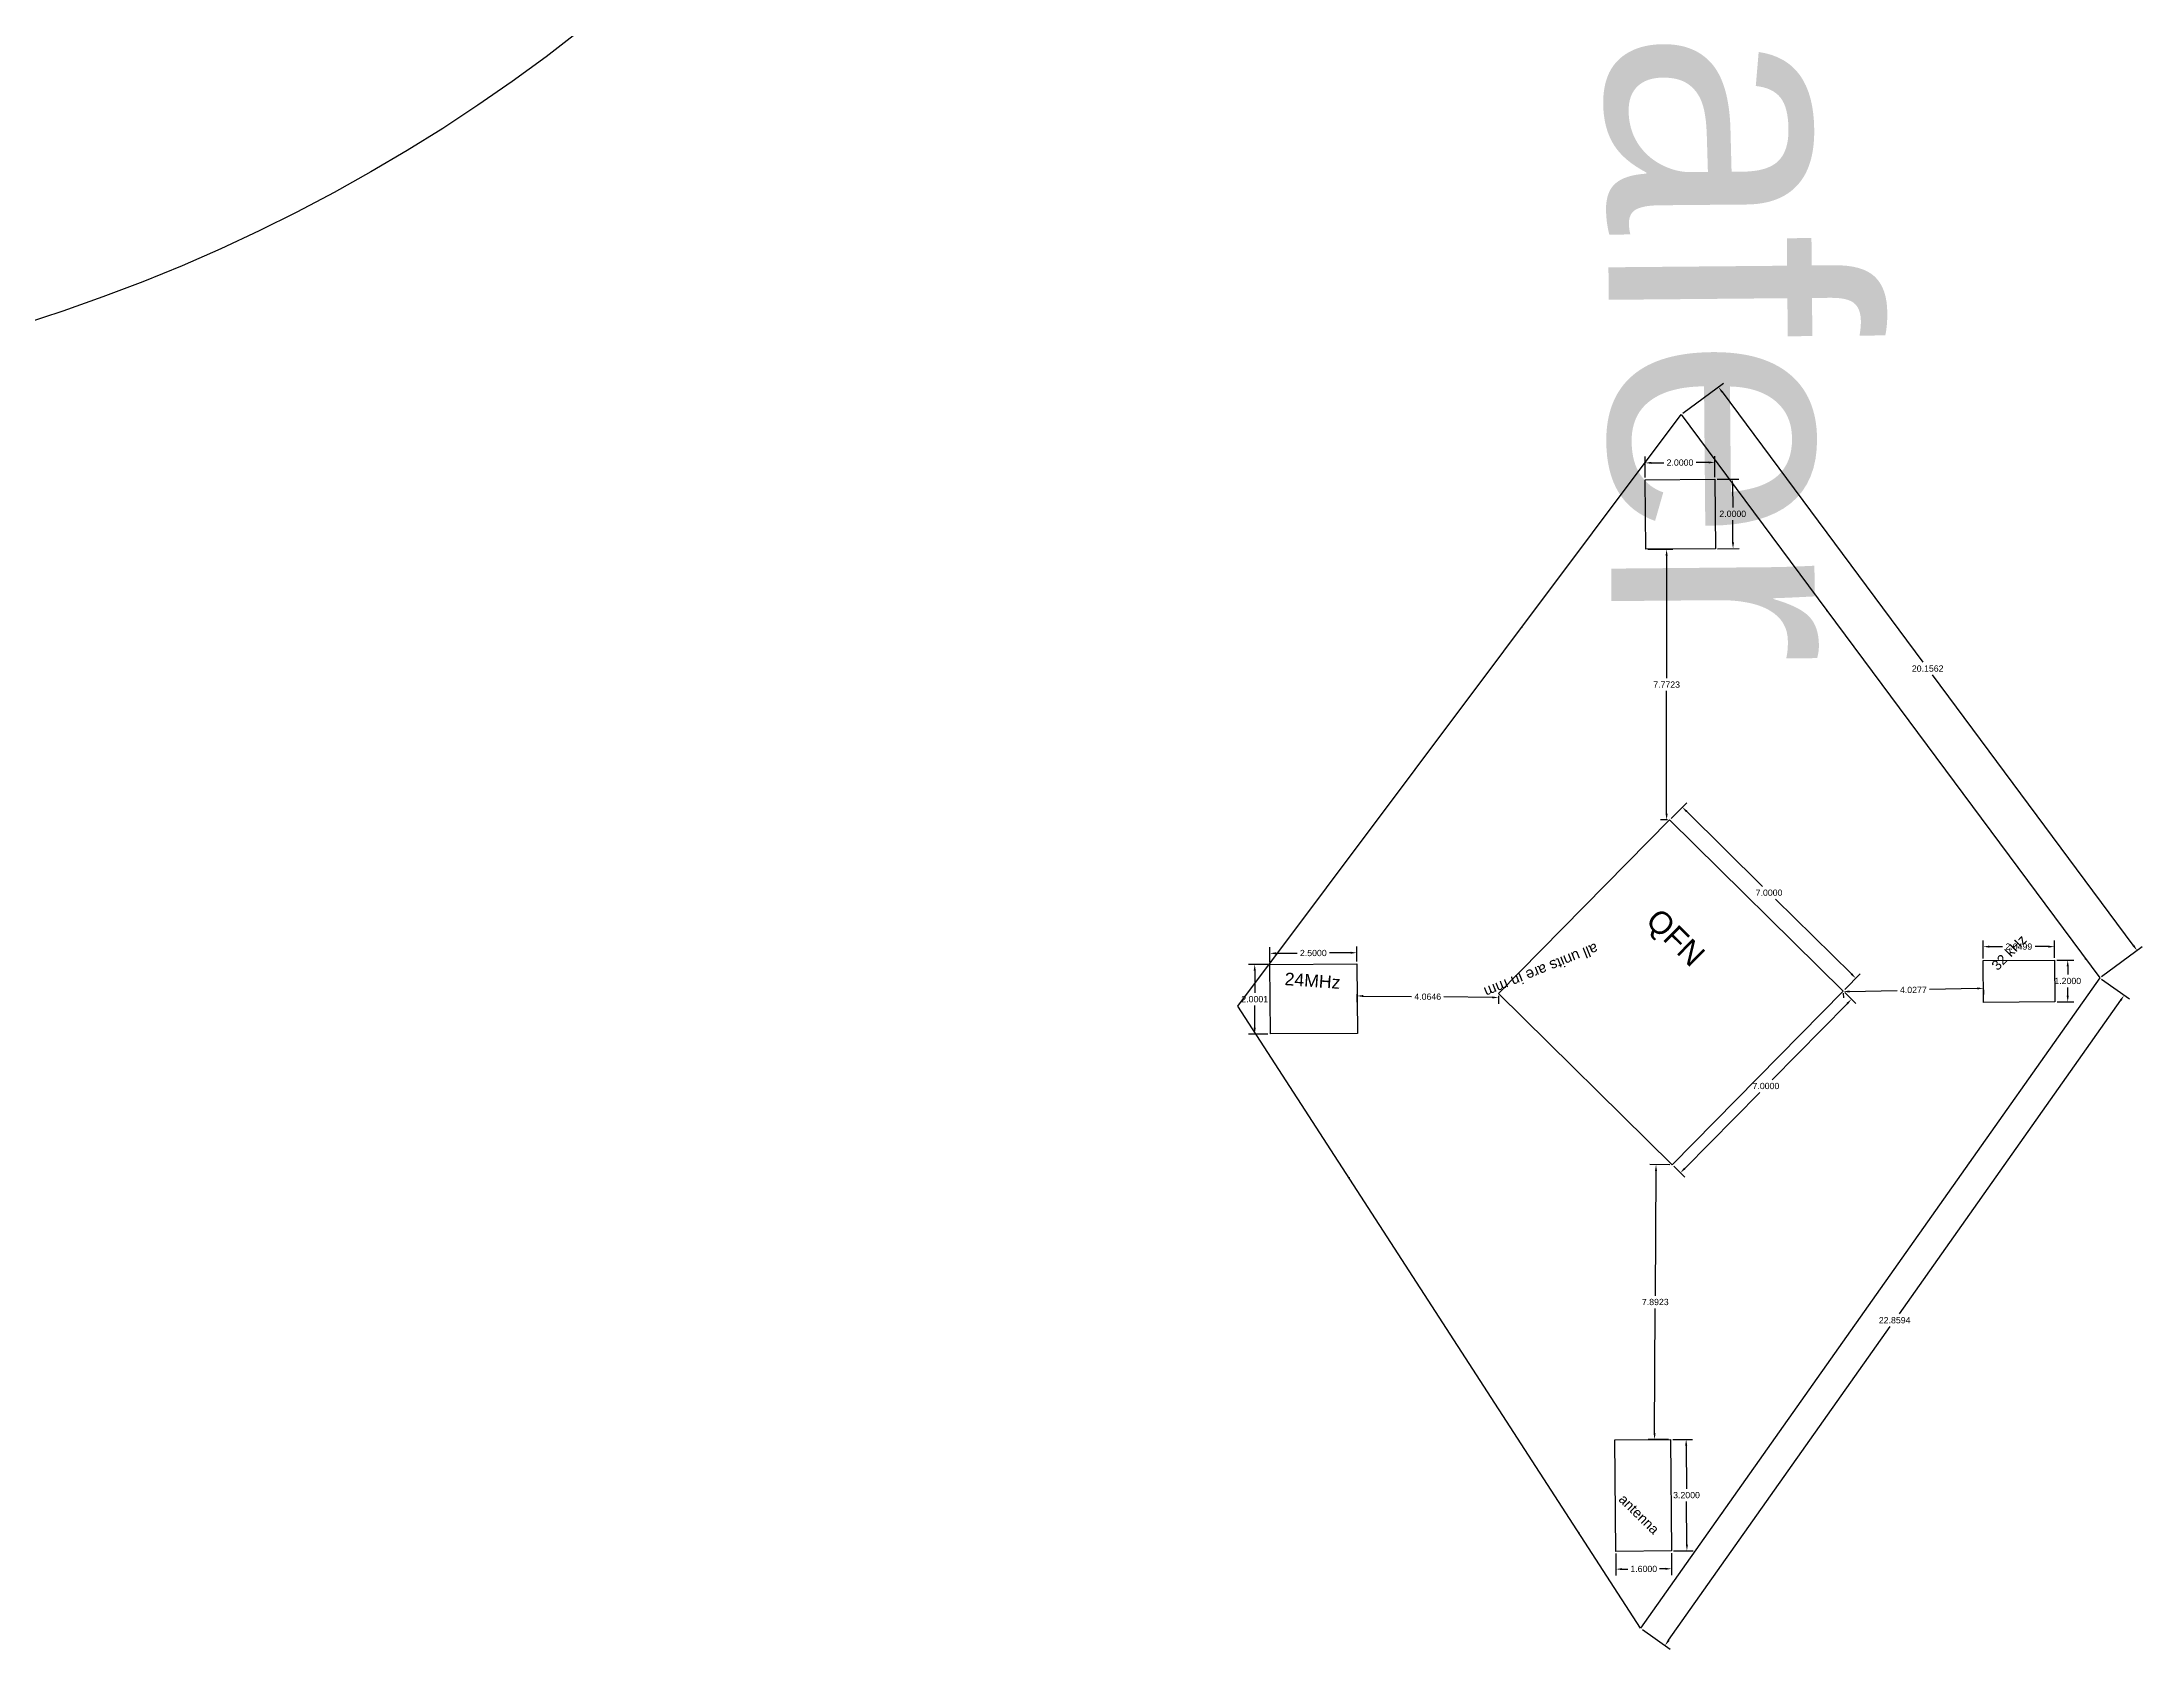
# Model space of a CAD drawing. Header units: millimetres. Extents: x 24 to 345, y 12 to 201.
# Drawn here: x 200.3 to 260.6, y 64.8 to 110.9 of the extents above; entities that cross this region are included whole.
import ezdxf

# ---------------------------------------------------------------- set-up
doc = ezdxf.new("R2010")
doc.units = ezdxf.units.MM
doc.header["$MEASUREMENT"] = 0
doc.styles.add('micro', font='arial.ttf')
doc.styles.get("Standard").update_dxf_attribs({"font": 'arial.ttf'})
doc.dimstyles.get("Standard").update_dxf_attribs({"dimtxt": 0.18, "dimasz": 0.18, "dimexe": 0.18, "dimexo": 0.0625, "dimgap": 0.09, "dimtad": 0, "dimtih": 1, "dimtoh": 1, "dimdec": 4, "dimzin": 0, "dimdsep": 46, "dimtxsty": 'Standard', "dimcen": 0.09, "dimadec": 0, "dimazin": 0, "dimtfac": 1, "dimtdec": 4, "dimtofl": 0, "dimtmove": 0, "dimatfit": 3, "dimfxl": 1, "dimtolj": 1, "dimtzin": 0, "dimarcsym": 0})

# ---------------------------------------------------------------- blocks, each defined once
blk = doc.blocks.new('*D16')
at = {"color": 0, "lineweight": -2, "transparency": 16777216}
for p, q in [((247.093, 88.629), (247.538, 89.08)), ((247.54, 88.825), (249.72, 86.677)), ((252.268, 84.164), (250.089, 86.313)), ((252.078, 83.715), (252.523, 84.166))]:
    blk.add_line(p, q, dxfattribs=at)
at = {"color": 0, "transparency": 16777216}
for points in [[(247.561, 88.847), (247.519, 88.804), (247.412, 88.952)], [(252.29, 84.185), (252.247, 84.142), (252.397, 84.037)]]:
    blk.add_solid(points, dxfattribs=at)
at = {"layer": 'Defpoints', "color": 0, "transparency": 16777216}
for p in [(247.049, 88.584), (252.397, 84.037), (252.034, 83.67)]:
    blk.add_point(p, dxfattribs=at)
at = {"color": 0, "transparency": 16777216, "insert": (249.904, 86.495), "char_height": 0.18, "attachment_point": 5}
blk.add_mtext('\\A1;7.0000', dxfattribs=at)
blk = doc.blocks.new('*D17')
at = {"color": 0, "lineweight": -2, "transparency": 16777216}
for p, q in [((235.568, 84.501), (235.565, 84.934)), ((235.746, 84.755), (236.351, 84.76)), ((237.886, 84.771), (237.281, 84.766)), ((238.068, 84.519), (238.065, 84.952))]:
    blk.add_line(p, q, dxfattribs=at)
at = {"color": 0, "transparency": 16777216}
for points in [[(235.746, 84.785), (235.746, 84.725), (235.566, 84.754)], [(237.886, 84.801), (237.886, 84.741), (238.066, 84.772)]]:
    blk.add_solid(points, dxfattribs=at)
at = {"layer": 'Defpoints', "color": 0, "transparency": 16777216}
for p in [(235.568, 84.438), (238.066, 84.772), (238.068, 84.456)]:
    blk.add_point(p, dxfattribs=at)
at = {"color": 0, "transparency": 16777216, "insert": (236.816, 84.763), "char_height": 0.18, "attachment_point": 5}
blk.add_mtext('\\A1;2.5000', dxfattribs=at)
blk = doc.blocks.new('*D20')
at = {"color": 0, "lineweight": -2, "transparency": 16777216}
for p, q in [((238.07, 83.582), (238.068, 83.351)), ((238.25, 83.529), (239.635, 83.513)), ((241.954, 83.488), (240.569, 83.503)), ((242.135, 83.537), (242.132, 83.306))]:
    blk.add_line(p, q, dxfattribs=at)
at = {"color": 0, "transparency": 16777216}
for points in [[(238.25, 83.559), (238.249, 83.499), (238.07, 83.531)], [(241.954, 83.518), (241.954, 83.458), (242.134, 83.486)]]:
    blk.add_solid(points, dxfattribs=at)
at = {"layer": 'Defpoints', "color": 0, "transparency": 16777216}
for p in [(238.07, 83.531), (238.071, 83.645), (242.135, 83.599)]:
    blk.add_point(p, dxfattribs=at)
at = {"color": 0, "transparency": 16777216, "insert": (240.102, 83.508), "char_height": 0.18, "attachment_point": 5}
blk.add_mtext('\\A1;4.0646', dxfattribs=at)
blk = doc.blocks.new('*D21')
at = {"color": 0, "lineweight": -2, "transparency": 16777216}
for p, q in [((252.036, 83.608), (252.039, 83.475)), ((252.215, 83.659), (253.581, 83.691)), ((255.881, 83.745), (254.515, 83.713)), ((256.063, 83.703), (256.066, 83.57))]:
    blk.add_line(p, q, dxfattribs=at)
at = {"color": 0, "transparency": 16777216}
for points in [[(252.214, 83.689), (252.215, 83.629), (252.035, 83.654)], [(255.881, 83.775), (255.882, 83.715), (256.061, 83.75)]]:
    blk.add_solid(points, dxfattribs=at)
at = {"layer": 'Defpoints', "color": 0, "transparency": 16777216}
for p in [(252.034, 83.67), (256.061, 83.765), (256.061, 83.75)]:
    blk.add_point(p, dxfattribs=at)
at = {"color": 0, "transparency": 16777216, "insert": (254.048, 83.702), "char_height": 0.18, "attachment_point": 5}
blk.add_mtext('\\A1;4.0277', dxfattribs=at)
blk = doc.blocks.new('*D22')
at = {"color": 0, "lineweight": -2, "transparency": 16777216}
for p, q in [((247.141, 70.793), (247.703, 70.797)), ((247.524, 70.616), (247.533, 69.378)), ((247.545, 67.776), (247.536, 69.014)), ((247.164, 67.593), (247.726, 67.597))]:
    blk.add_line(p, q, dxfattribs=at)
at = {"color": 0, "transparency": 16777216}
for points in [[(247.554, 70.616), (247.494, 70.616), (247.523, 70.796)], [(247.575, 67.776), (247.515, 67.776), (247.546, 67.596)]]:
    blk.add_solid(points, dxfattribs=at)
at = {"layer": 'Defpoints', "color": 0, "transparency": 16777216}
for p in [(247.078, 70.793), (247.101, 67.593), (247.546, 67.596)]:
    blk.add_point(p, dxfattribs=at)
at = {"color": 0, "transparency": 16777216, "insert": (247.534, 69.196), "char_height": 0.18, "attachment_point": 5}
blk.add_mtext('\\A1;3.2000', dxfattribs=at)
blk = doc.blocks.new('*D23')
at = {"color": 0, "lineweight": -2, "transparency": 16777216}
for p, q in [((245.502, 67.519), (245.506, 66.89)), ((245.685, 67.071), (245.85, 67.072)), ((246.925, 67.08), (246.76, 67.079)), ((247.102, 67.53), (247.106, 66.901))]:
    blk.add_line(p, q, dxfattribs=at)
at = {"color": 0, "transparency": 16777216}
for points in [[(245.685, 67.101), (245.685, 67.041), (245.505, 67.07)], [(246.925, 67.11), (246.925, 67.05), (247.105, 67.081)]]:
    blk.add_solid(points, dxfattribs=at)
at = {"layer": 'Defpoints', "color": 0, "transparency": 16777216}
for p in [(245.501, 67.582), (247.101, 67.593), (245.505, 67.07)]:
    blk.add_point(p, dxfattribs=at)
at = {"color": 0, "transparency": 16777216, "insert": (246.305, 67.075), "char_height": 0.18, "attachment_point": 5}
blk.add_mtext('\\A1;1.6000', dxfattribs=at)
blk = doc.blocks.new('*D24')
at = {"color": 0, "lineweight": -2, "transparency": 16777216}
for p, q in [((248.413, 98.371), (249.035, 98.376)), ((248.857, 98.195), (248.861, 97.556)), ((248.868, 96.555), (248.864, 97.193)), ((248.427, 96.371), (249.05, 96.376))]:
    blk.add_line(p, q, dxfattribs=at)
at = {"color": 0, "transparency": 16777216}
for points in [[(248.887, 98.195), (248.827, 98.194), (248.855, 98.375)], [(248.898, 96.555), (248.838, 96.554), (248.87, 96.375)]]:
    blk.add_solid(points, dxfattribs=at)
at = {"layer": 'Defpoints', "color": 0, "transparency": 16777216}
for p in [(248.351, 98.371), (248.365, 96.371), (248.87, 96.375)]:
    blk.add_point(p, dxfattribs=at)
at = {"color": 0, "transparency": 16777216, "insert": (248.862, 97.375), "char_height": 0.18, "attachment_point": 5}
blk.add_mtext('\\A1;2.0000', dxfattribs=at)
blk = doc.blocks.new('*D25')
at = {"color": 0, "lineweight": -2, "transparency": 16777216}
for p, q in [((246.35, 98.419), (246.346, 99.018)), ((248.35, 98.433), (248.346, 99.033)), ((246.527, 98.84), (246.882, 98.842)), ((248.167, 98.851), (247.812, 98.849))]:
    blk.add_line(p, q, dxfattribs=at)
at = {"color": 0, "transparency": 16777216}
for points in [[(246.527, 98.87), (246.527, 98.81), (246.347, 98.838)], [(248.167, 98.881), (248.167, 98.821), (248.347, 98.853)]]:
    blk.add_solid(points, dxfattribs=at)
at = {"layer": 'Defpoints', "color": 0, "transparency": 16777216}
for p in [(246.351, 98.357), (248.347, 98.853), (248.351, 98.371)]:
    blk.add_point(p, dxfattribs=at)
at = {"color": 0, "transparency": 16777216, "insert": (247.347, 98.846), "char_height": 0.18, "attachment_point": 5}
blk.add_mtext('\\A1;2.0000', dxfattribs=at)
blk = doc.blocks.new('*D27')
at = {"color": 0, "lineweight": -2, "transparency": 16777216}
for p, q in [((252.145, 83.308), (249.994, 81.126)), ((252.079, 83.626), (252.4, 83.31)), ((247.484, 78.579), (249.635, 80.762)), ((247.165, 78.641), (247.485, 78.325))]:
    blk.add_line(p, q, dxfattribs=at)
at = {"color": 0, "transparency": 16777216}
for points in [[(252.124, 83.329), (252.167, 83.287), (252.272, 83.436)], [(247.462, 78.601), (247.505, 78.558), (247.357, 78.451)]]:
    blk.add_solid(points, dxfattribs=at)
at = {"layer": 'Defpoints', "color": 0, "transparency": 16777216}
for p in [(252.034, 83.67), (247.12, 78.685), (247.357, 78.451)]:
    blk.add_point(p, dxfattribs=at)
at = {"color": 0, "transparency": 16777216, "insert": (249.814, 80.944), "char_height": 0.18, "attachment_point": 5}
blk.add_mtext('\\A1;7.0000', dxfattribs=at)
blk = doc.blocks.new('*D28')
at = {"color": 0, "lineweight": -2, "transparency": 16777216}
for p, q in [((247.058, 78.685), (246.478, 78.689)), ((246.657, 78.508), (246.638, 74.923)), ((246.617, 70.975), (246.636, 74.559)), ((247.016, 70.793), (246.436, 70.796))]:
    blk.add_line(p, q, dxfattribs=at)
at = {"color": 0, "transparency": 16777216}
for points in [[(246.627, 78.508), (246.687, 78.507), (246.658, 78.688)], [(246.587, 70.975), (246.647, 70.975), (246.616, 70.795)]]:
    blk.add_solid(points, dxfattribs=at)
at = {"layer": 'Defpoints', "color": 0, "transparency": 16777216}
for p in [(247.12, 78.685), (246.616, 70.795), (247.078, 70.793)]:
    blk.add_point(p, dxfattribs=at)
at = {"color": 0, "transparency": 16777216, "insert": (246.637, 74.741), "char_height": 0.18, "attachment_point": 5}
blk.add_mtext('\\A1;7.8923', dxfattribs=at)
blk = doc.blocks.new('*D29')
at = {"color": 0, "lineweight": -2, "transparency": 16777216}
for p, q in [((246.427, 96.357), (247.142, 96.357)), ((246.962, 96.177), (246.962, 92.652)), ((246.962, 88.764), (246.962, 92.289)), ((246.987, 88.584), (246.782, 88.584))]:
    blk.add_line(p, q, dxfattribs=at)
at = {"color": 0, "transparency": 16777216}
for points in [[(246.932, 96.177), (246.992, 96.177), (246.962, 96.357)], [(246.932, 88.764), (246.992, 88.764), (246.962, 88.584)]]:
    blk.add_solid(points, dxfattribs=at)
at = {"layer": 'Defpoints', "color": 0, "transparency": 16777216}
for p in [(246.365, 96.357), (246.962, 96.357), (247.049, 88.584)]:
    blk.add_point(p, dxfattribs=at)
at = {"color": 0, "transparency": 16777216, "insert": (246.962, 92.471), "char_height": 0.18, "attachment_point": 5}
blk.add_mtext('\\A1;7.7723', dxfattribs=at)
blk = doc.blocks.new('*D30')
at = {"color": 0, "lineweight": -2, "transparency": 16777216}
for p, q in [((256.052, 84.608), (256.052, 85.127)), ((258.102, 84.623), (258.102, 85.127)), ((256.232, 84.947), (256.612, 84.947)), ((257.922, 84.947), (257.542, 84.947))]:
    blk.add_line(p, q, dxfattribs=at)
at = {"color": 0, "transparency": 16777216}
for points in [[(256.232, 84.977), (256.232, 84.917), (256.052, 84.947)], [(257.922, 84.977), (257.922, 84.917), (258.102, 84.947)]]:
    blk.add_solid(points, dxfattribs=at)
at = {"layer": 'Defpoints', "color": 0, "transparency": 16777216}
for p in [(256.052, 84.546), (258.102, 84.947), (258.102, 84.56)]:
    blk.add_point(p, dxfattribs=at)
at = {"color": 0, "transparency": 16777216, "insert": (257.077, 84.947), "char_height": 0.18, "attachment_point": 5}
blk.add_mtext('\\A1;2.0499', dxfattribs=at)
blk = doc.blocks.new('*D31')
at = {"color": 0, "lineweight": -2, "transparency": 16777216}
for p, q in [((258.165, 84.56), (258.661, 84.56)), ((258.481, 84.38), (258.481, 84.142)), ((258.173, 83.36), (258.661, 83.36)), ((258.481, 83.54), (258.481, 83.778))]:
    blk.add_line(p, q, dxfattribs=at)
at = {"color": 0, "transparency": 16777216}
for points in [[(258.451, 84.38), (258.511, 84.38), (258.481, 84.56)], [(258.451, 83.54), (258.511, 83.54), (258.481, 83.36)]]:
    blk.add_solid(points, dxfattribs=at)
at = {"layer": 'Defpoints', "color": 0, "transparency": 16777216}
for p in [(258.102, 84.56), (258.111, 83.36), (258.481, 83.36)]:
    blk.add_point(p, dxfattribs=at)
at = {"color": 0, "transparency": 16777216, "insert": (258.481, 83.96), "char_height": 0.18, "attachment_point": 5}
blk.add_mtext('\\A1;1.2000', dxfattribs=at)
blk = doc.blocks.new('*D32')
at = {"color": 0, "lineweight": -2, "transparency": 16777216}
for p, q in [((235.506, 84.438), (234.954, 84.438)), ((235.134, 84.258), (235.134, 83.62)), ((235.134, 82.618), (235.134, 83.256)), ((235.506, 82.438), (234.954, 82.438))]:
    blk.add_line(p, q, dxfattribs=at)
at = {"color": 0, "transparency": 16777216}
for points in [[(235.104, 84.258), (235.164, 84.258), (235.134, 84.438)], [(235.104, 82.618), (235.164, 82.618), (235.134, 82.438)]]:
    blk.add_solid(points, dxfattribs=at)
at = {"layer": 'Defpoints', "color": 0, "transparency": 16777216}
for p in [(235.568, 84.438), (235.134, 82.438), (235.568, 82.438)]:
    blk.add_point(p, dxfattribs=at)
at = {"color": 0, "transparency": 16777216, "insert": (235.134, 83.438), "char_height": 0.18, "attachment_point": 5}
blk.add_mtext('\\A1;2.0001', dxfattribs=at)
blk = doc.blocks.new('*D33')
at = {"color": 0, "lineweight": -2, "transparency": 16777216}
for p, q in [((247.432, 100.266), (248.593, 101.128)), ((248.556, 100.877), (254.324, 93.113)), ((260.362, 84.986), (254.594, 92.75)), ((259.453, 84.086), (260.614, 84.949))]:
    blk.add_line(p, q, dxfattribs=at)
at = {"color": 0, "transparency": 16777216}
for points in [[(248.58, 100.894), (248.532, 100.859), (248.448, 101.021)], [(260.386, 85.004), (260.338, 84.968), (260.469, 84.842)]]:
    blk.add_solid(points, dxfattribs=at)
at = {"layer": 'Defpoints', "color": 0, "transparency": 16777216}
for p in [(247.381, 100.228), (260.469, 84.842), (259.402, 84.049)]:
    blk.add_point(p, dxfattribs=at)
at = {"color": 0, "transparency": 16777216, "insert": (254.459, 92.931), "char_height": 0.18, "attachment_point": 5}
blk.add_mtext('\\A1;20.1562', dxfattribs=at)
blk = doc.blocks.new('*D34')
at = {"color": 0, "lineweight": -2, "transparency": 16777216}
for p, q in [((259.453, 84.013), (260.252, 83.449)), ((260.001, 83.406), (253.639, 74.399)), ((247.021, 65.028), (253.382, 74.035)), ((246.266, 65.341), (247.064, 64.777))]:
    blk.add_line(p, q, dxfattribs=at)
at = {"color": 0, "transparency": 16777216}
for points in [[(259.976, 83.423), (260.025, 83.389), (260.105, 83.553)], [(246.997, 65.045), (247.046, 65.011), (246.917, 64.881)]]:
    blk.add_solid(points, dxfattribs=at)
at = {"layer": 'Defpoints', "color": 0, "transparency": 16777216}
for p in [(259.402, 84.049), (246.215, 65.377), (246.917, 64.881)]:
    blk.add_point(p, dxfattribs=at)
at = {"color": 0, "transparency": 16777216, "insert": (253.511, 74.217), "char_height": 0.18, "attachment_point": 5}
blk.add_mtext('\\A1;22.8594', dxfattribs=at)

msp = doc.modelspace()

# ---------------------------------------------------------------- linework, layer by layer
for points in [[(247.38135, 100.22826), (259.40241, 84.049), (246.21524, 65.37684), (234.64916, 83.24172)], [(246.35068, 98.35663), (248.35062, 98.37091), (248.3649, 96.37096), (246.36495, 96.35668)], [(247.04948, 88.58434), (252.03444, 83.67005), (247.12015, 78.6851), (242.1352, 83.59938)], [(235.56842, 84.43842), (238.06835, 84.45627), (238.08263, 82.45632), (235.5827, 82.43847)], [(256.05212, 84.54553), (258.10207, 84.56016), (258.11064, 83.36019), (256.06069, 83.34556)], [(247.07828, 70.79288), (247.10112, 67.59296), (245.50116, 67.58154), (245.47832, 70.78145)]]:
    msp.add_lwpolyline(points, close=True)
msp.add_circle((184.86612, 150.56873), 50)
for p in [(242.80274, 94.11974), (251.56586, 94.59628), (235.60943, 84.52286), (258.99497, 84.59738), (255.65983, 78.74976), (237.84392, 78.30711), (248.56285, 68.7009), (244.44588, 68.10978)]:
    msp.add_point(p)

# ---------------------------------------------------------------- texts
at = {"style": 'micro'}
for s, height, rotation, p in [('100mm wafer', 7.6016216, 270.5198153, (244.81216, 157.3204)), ('QFN', 0.639893, 315.4090418, (246.32574, 85.64756)), ('all units are in mm', 0.3075056, 201.9018307, (244.91963, 85.05676)), ('32 kHz', 0.282942, 45.4090418, (256.46499, 84.24072)), ('24MHz', 0.362335, 356.0124788, (235.98324, 83.84467)), ('antenna', 0.282942, 315.4090418, (245.56301, 69.04921))]:
    msp.add_text(s, height=height, rotation=rotation, dxfattribs=at).set_placement(p)

# ---------------------------------------------------------------- dimensions: what is measured, and where the dimension line sits
for p1, p2, distance, picture, middle in [((247.38135, 100.22826), (259.40241, 84.049), 1.32929, '*D33', (254.45889, 92.93141)), ((246.35068, 98.35663), (248.35062, 98.37091), 0.4818, '*D25', (247.34721, 98.84556)), ((248.35062, 98.37091), (248.3649, 96.37096), 0.50472, '*D24', (248.86247, 97.37454)), ((259.40241, 84.049), (246.21524, 65.37684), 0.85958, '*D34', (253.51095, 74.21705)), ((242.1352, 83.59938), (238.07087, 83.64458), 0.1138, '*D20', (240.10177, 83.50819)), ((252.03444, 83.67005), (247.12015, 78.6851), 0.33301, '*D27', (249.81444, 80.94379)), ((252.03444, 83.67005), (256.06105, 83.7653), -0.01559, '*D21', (254.04811, 83.70209)), ((247.12015, 78.6851), (247.07828, 70.79288), -0.46262, '*D28', (246.6366, 74.74144)), ((247.07828, 70.79288), (247.10112, 67.59296), 0.44468, '*D22', (247.53437, 69.19609)), ((247.10112, 67.59296), (245.50116, 67.58154), 0.51186, '*D23', (246.3048, 67.0754))]:
    dim = msp.add_aligned_dim(p1=p1, p2=p2, distance=distance, dimstyle='Standard')
    dim.commit()
    dim.dimension.update_dxf_attribs({"geometry": picture, "text_midpoint": middle})
for base, p1, p2, angle, picture, middle in [((246.96161, 96.35668), (247.04948, 88.58434), (246.36495, 96.35668), 90, '*D29', (246.96161, 92.47051)), ((252.39664, 84.03747), (247.04948, 88.58434), (252.03444, 83.67005), 315.4090418, '*D16', (249.90417, 86.49461)), ((235.134303, 82.438372), (235.568418, 84.438423), (235.568418, 82.438372), 90, '*D32', (235.134303, 83.438397)), ((238.0661, 84.77202), (235.56842, 84.43842), (238.06835, 84.45627), 0.4090418, '*D17', (236.81613, 84.76309)), ((258.48062, 83.36019), (258.10207, 84.56016), (258.11064, 83.36019), 90, '*D31', (258.48062, 83.96018))]:
    dim = msp.add_linear_dim(base=base, p1=p1, p2=p2, angle=angle, dimstyle='Standard')
    dim.commit()
    dim.dimension.update_dxf_attribs({"geometry": picture, "text_midpoint": middle})
dim = msp.add_linear_dim(base=(258.10207, 84.946848), p1=(256.052123, 84.545529), p2=(258.10207, 84.560164), dimstyle='Standard')
dim.commit()
dim.dimension.update_dxf_attribs({"geometry": '*D30', "text_midpoint": (257.077097, 84.946848)})

doc.saveas('drawing.dxf')
